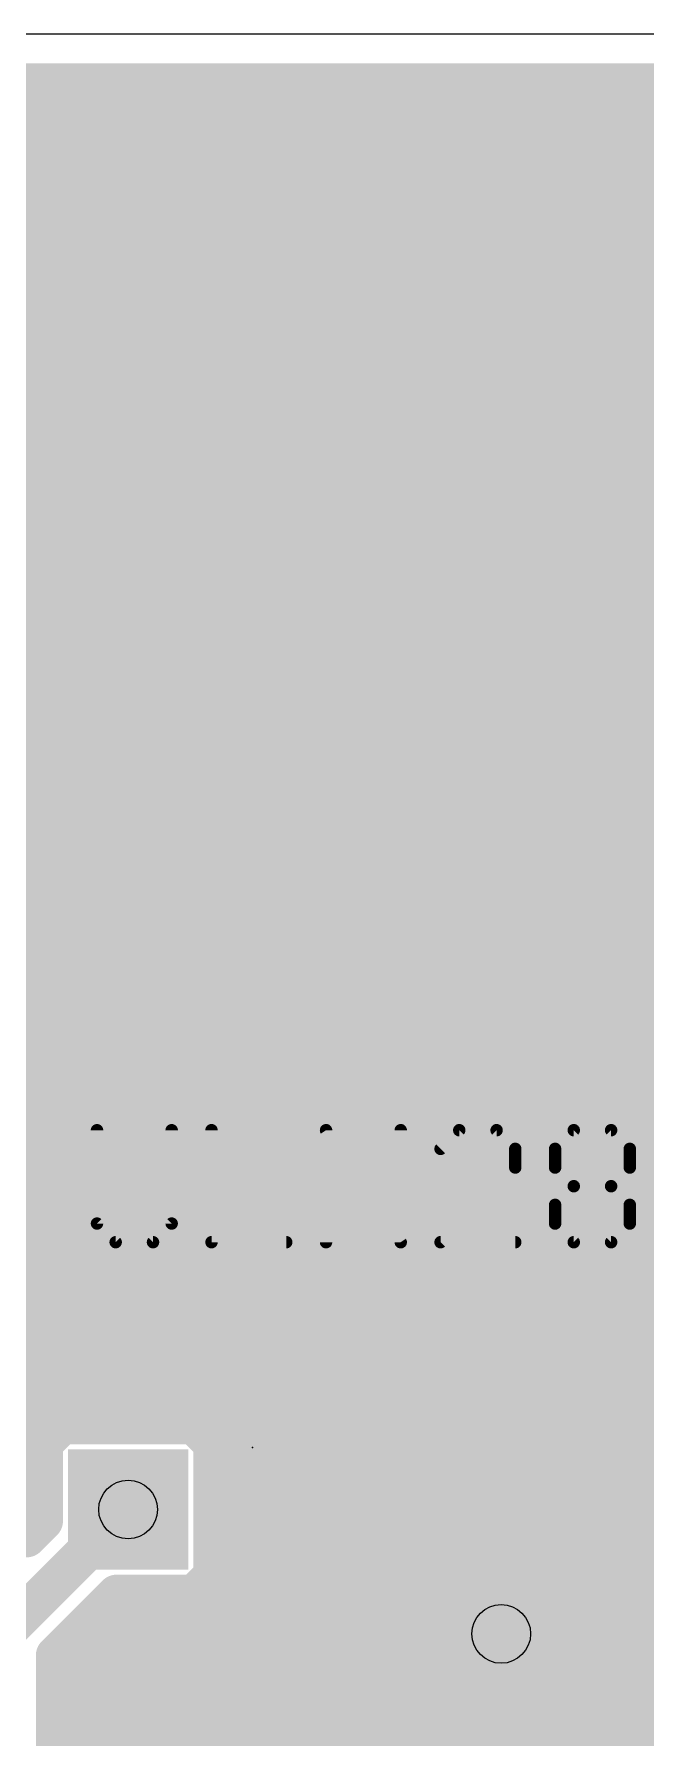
# Model space of a CAD drawing. Extents: x -4.6 to 54.3, y -4.7 to 51.3.
# Drawn here: x 33.97 to 40.21, y 33.86 to 51.27 of the extents above; entities that cross this region are included whole.
import ezdxf

# ---------------------------------------------------------------- set-up
doc = ezdxf.new("R2010")
doc.units = 0
for name, color, linetype in [('1', 22, 'CONTINUOUS'), ('16', 175, 'CONTINUOUS'), ('18', 82, 'CONTINUOUS'), ('20', 7, 'CONTINUOUS'), ('21', 253, 'CONTINUOUS'), ('23', 7, 'CONTINUOUS'), ('27', 253, 'CONTINUOUS'), ('30', 253, 'CONTINUOUS'), ('31', 253, 'CONTINUOUS'), ('44', 253, 'CONTINUOUS')]:
    doc.layers.add(name, color=color, linetype=linetype)

# ---------------------------------------------------------------- blocks, each defined once
blk = doc.blocks.new('RECT')
blk.add_solid([(-0.5, -0.5), (0.5, -0.5), (-0.5, 0.5), (0.5, 0.5)])
blk = doc.blocks.new('SQUAREV')
blk.add_solid([(-0.5, -0.5), (0.5, -0.5), (-0.5, 0.5), (0.5, 0.5)])

msp = doc.modelspace()

# ---------------------------------------------------------------- linework, layer by layer
at = {"layer": '1', "const_width": 0.4064}
for points in [[(0.635, 50.7618), (51.435, 50.7618)], [(39.5901, 50.6964), (8.6699, 50.6964)], [(40.2251, 50.0614), (39.5901, 50.6964)], [(39.8929, 50.3936), (51.435, 50.3936)], [(8.89, 50.165), (39.37, 50.165)], [(39.37, 50.165), (40.005, 49.53)], [(40.5364, 49.7501), (40.2251, 50.0614)], [(40.2993, 49.9872), (41.9271, 49.9872)], [(11.43, 49.53), (38.1, 49.53)], [(38.1, 49.53), (38.735, 48.895)], [(40.005, 49.53), (40.005, 41.8592)], [(13.97, 48.895), (36.83, 48.895)], [(36.83, 48.895), (37.465, 48.26)], [(38.735, 48.895), (38.735, 41.8592)], [(16.51, 48.26), (35.56, 48.26)], [(35.56, 48.26), (36.195, 47.625)], [(37.465, 48.26), (37.465, 41.8592)], [(19.05, 47.625), (34.29, 47.625)], [(34.29, 47.625), (34.925, 46.99)], [(36.195, 47.625), (36.195, 41.8592)], [(34.925, 46.99), (34.925, 41.8592)], [(34.1211, 40.515), (34.29, 40.6839)], [(34.2461, 40.64), (34.3339, 40.64)], [(34.29, 40.6839), (34.4589, 40.515)], [(35.3911, 40.515), (35.56, 40.6839)], [(35.5161, 40.64), (35.6039, 40.64)], [(35.56, 40.6839), (35.7289, 40.515)], [(36.6611, 40.515), (36.83, 40.6839)], [(36.7861, 40.64), (36.8739, 40.64)], [(36.83, 40.6839), (36.9989, 40.515)], [(37.9311, 40.515), (38.1, 40.6839)], [(38.0561, 40.64), (38.1439, 40.64)], [(38.1, 40.6839), (38.2689, 40.515)], [(39.2011, 40.515), (39.37, 40.6839)], [(39.3261, 40.64), (39.4139, 40.64)], [(39.37, 40.6839), (39.5389, 40.515)], [(33.1889, 40.515), (34.1211, 40.515)], [(34.4589, 40.515), (35.3911, 40.515)], [(35.7289, 40.515), (36.6611, 40.515)], [(36.9989, 40.515), (37.9311, 40.515)], [(38.2689, 40.515), (39.2011, 40.515)], [(39.5389, 40.515), (40.4711, 40.515)], [(32.7301, 40.2336), (43.2518, 40.2336)], [(32.3237, 39.8272), (43.2518, 39.8272)], [(31.9173, 39.4208), (46.1518, 39.4208)], [(31.5109, 39.0144), (43.2518, 39.0144)], [(40.8601, 38.6314), (29.6249, 38.6314)], [(29.845, 38.1), (40.64, 38.1)], [(30.0651, 37.5686), (40.4199, 37.5686)], [(30.0564, 37.3888), (40.5997, 37.3888)], [(33.8882, 36.8709), (33.6959, 37.0632)], [(34.2491, 37.0632), (34.0568, 36.8709)], [(35.6009, 37.0632), (34.2491, 37.0632)], [(35.7932, 36.8709), (35.6009, 37.0632)], [(33.7767, 36.9824), (34.1683, 36.9824)], [(33.8882, 35.9097), (33.8882, 36.8709)], [(34.0568, 36.8709), (34.0568, 36.0783)], [(35.6817, 36.9824), (40.7436, 36.9824)], [(35.7932, 35.5191), (35.7932, 36.8709)], [(33.8882, 36.576), (34.0568, 36.576)], [(35.7932, 36.576), (40.7436, 36.576)], [(34.925, 36.195), (33.655, 34.925)], [(33.8882, 36.1696), (34.0568, 36.1696)], [(35.7932, 36.1696), (40.7436, 36.1696)], [(34.0568, 36.0783), (33.8882, 35.9097)], [(35.7932, 35.7632), (40.7436, 35.7632)], [(35.6009, 35.3268), (35.7932, 35.5191)], [(34.1864, 34.7049), (34.8083, 35.3268)], [(34.8083, 35.3268), (35.6009, 35.3268)], [(35.6309, 35.3568), (40.7436, 35.3568)], [(34.4319, 34.9504), (40.7436, 34.9504)], [(34.1864, 33.0797), (34.1864, 34.7049)], [(34.1864, 34.544), (40.7436, 34.544)], [(34.1864, 34.1376), (40.7436, 34.1376)], [(34.1864, 33.7312), (41.0823, 33.7312)]]:
    msp.add_lwpolyline(points, dxfattribs=at)
at = {"layer": '1', "const_width": 0.2032}
for points in [[(39.662, 50.7682, 1), (39.5183, 50.6246)], [(39.5901, 50.5948, 1), (39.5901, 50.798)], [(39.8929, 50.4952, 1), (39.8929, 50.292)], [(39.4418, 50.2368, 1), (39.2982, 50.0932)], [(39.37, 50.0634, 1), (39.37, 50.2666)], [(40.297, 50.1332, 1), (40.1533, 49.9896)], [(40.1533, 49.9896, 1), (40.297, 50.1332)], [(40.2993, 50.0888, 1), (40.2993, 49.8856)], [(38.1718, 49.6018, 1), (38.0282, 49.4582)], [(38.1, 49.4284, 1), (38.1, 49.6316)], [(40.1066, 49.53, 1), (39.9034, 49.53)], [(39.9332, 49.4582, 1), (40.0768, 49.6018)], [(36.9018, 48.9668, 1), (36.7582, 48.8232)], [(36.83, 48.7934, 1), (36.83, 48.9966)], [(38.8366, 48.895, 1), (38.6334, 48.895)], [(38.6632, 48.8232, 1), (38.8068, 48.9668)], [(35.6318, 48.3318, 1), (35.4882, 48.1882)], [(35.56, 48.1584, 1), (35.56, 48.3616)], [(37.5666, 48.26, 1), (37.3634, 48.26)], [(37.3932, 48.1882, 1), (37.5368, 48.3318)], [(34.3618, 47.6968, 1), (34.2182, 47.5532)], [(34.29, 47.5234, 1), (34.29, 47.7266)], [(36.2966, 47.625, 1), (36.0934, 47.625)], [(36.1232, 47.5532, 1), (36.2668, 47.6968)], [(35.0266, 46.99, 1), (34.8234, 46.99)], [(34.8532, 46.9182, 1), (34.9968, 47.0618)], [(34.8234, 41.8592, 1), (35.0266, 41.8592)], [(36.0934, 41.8592, 1), (36.2966, 41.8592)], [(37.3634, 41.8592, 1), (37.5666, 41.8592)], [(38.6334, 41.8592, 1), (38.8366, 41.8592)], [(39.9034, 41.8592, 1), (40.1066, 41.8592)], [(34.2461, 40.7416, 1), (34.2461, 40.5384)], [(34.3618, 40.7557, 1), (34.2182, 40.612)], [(34.3618, 40.612, 1), (34.2182, 40.7557)], [(34.3339, 40.5384, 1), (34.3339, 40.7416)], [(35.5161, 40.7416, 1), (35.5161, 40.5384)], [(35.6318, 40.7557, 1), (35.4882, 40.612)], [(35.6318, 40.612, 1), (35.4882, 40.7557)], [(35.6039, 40.5384, 1), (35.6039, 40.7416)], [(36.7861, 40.7416, 1), (36.7861, 40.5384)], [(36.9018, 40.7557, 1), (36.7582, 40.612)], [(36.9018, 40.612, 1), (36.7582, 40.7557)], [(36.8739, 40.5384, 1), (36.8739, 40.7416)], [(38.0561, 40.7416, 1), (38.0561, 40.5384)], [(38.1718, 40.7557, 1), (38.0282, 40.612)], [(38.1718, 40.612, 1), (38.0282, 40.7557)], [(38.1439, 40.5384, 1), (38.1439, 40.7416)], [(39.3261, 40.7416, 1), (39.3261, 40.5384)], [(39.4418, 40.7557, 1), (39.2982, 40.612)], [(39.4418, 40.612, 1), (39.2982, 40.7557)], [(39.4139, 40.5384, 1), (39.4139, 40.7416)], [(34.0493, 40.5868, 1), (34.193, 40.4432)], [(34.1211, 40.4134, 1), (34.1211, 40.6166)], [(34.4589, 40.6166, 1), (34.4589, 40.4134)], [(34.387, 40.4432, 1), (34.5307, 40.5868)], [(35.3193, 40.5868, 1), (35.463, 40.4432)], [(35.3911, 40.4134, 1), (35.3911, 40.6166)], [(35.7289, 40.6166, 1), (35.7289, 40.4134)], [(35.657, 40.4432, 1), (35.8007, 40.5868)], [(36.5893, 40.5868, 1), (36.733, 40.4432)], [(36.6611, 40.4134, 1), (36.6611, 40.6166)], [(36.9989, 40.6166, 1), (36.9989, 40.4134)], [(36.927, 40.4432, 1), (37.0707, 40.5868)], [(37.8593, 40.5868, 1), (38.003, 40.4432)], [(37.9311, 40.4134, 1), (37.9311, 40.6166)], [(38.2689, 40.6166, 1), (38.2689, 40.4134)], [(38.197, 40.4432, 1), (38.3407, 40.5868)], [(39.1293, 40.5868, 1), (39.273, 40.4432)], [(39.2011, 40.4134, 1), (39.2011, 40.6166)], [(39.5389, 40.6166, 1), (39.5389, 40.4134)], [(39.467, 40.4432, 1), (39.6107, 40.5868)], [(34.2491, 37.1648, 1), (34.2491, 36.9616)], [(34.3209, 36.9914, 1), (34.1772, 37.135)], [(35.6728, 37.135, 1), (35.5291, 36.9914)], [(35.6009, 36.9616, 1), (35.6009, 37.1648)], [(33.9898, 36.8709, 1), (33.7866, 36.8709)], [(34.1584, 36.8709, 1), (33.9552, 36.8709)], [(34.1683, 36.8808, 1), (34.1683, 37.084)], [(35.6817, 37.084, 1), (35.6817, 36.8808)], [(35.8948, 36.8709, 1), (35.6916, 36.8709)], [(33.8164, 36.7991, 1), (33.96, 36.9428)], [(33.985, 36.9428, 1), (34.1286, 36.7991)], [(35.7214, 36.7991, 1), (35.865, 36.9428)], [(33.8882, 36.6776, 1), (33.8882, 36.4744)], [(34.0568, 36.4744, 1), (34.0568, 36.6776)], [(35.7932, 36.6776, 1), (35.7932, 36.4744)], [(33.8882, 36.2712, 1), (33.8882, 36.068)], [(34.0568, 36.068, 1), (34.0568, 36.2712)], [(34.9968, 36.1232, 1), (34.8532, 36.2668)], [(35.7932, 36.2712, 1), (35.7932, 36.068)], [(34.1286, 36.0065, 1), (33.985, 36.1502)], [(33.8164, 35.9815, 1), (33.96, 35.8379)], [(33.9552, 36.0783, 1), (34.1584, 36.0783)], [(33.7866, 35.9097, 1), (33.9898, 35.9097)], [(35.7932, 35.8648, 1), (35.7932, 35.6616)], [(35.865, 35.4472, 1), (35.7214, 35.5909)], [(34.8083, 35.4284, 1), (34.8083, 35.2252)], [(34.8802, 35.255, 1), (34.7365, 35.3986)], [(35.6309, 35.4584, 1), (35.6309, 35.2552)], [(35.6009, 35.2252, 1), (35.6009, 35.4284)], [(35.6916, 35.5191, 1), (35.8948, 35.5191)], [(35.5291, 35.3986, 1), (35.6728, 35.255)], [(34.4319, 35.052, 1), (34.4319, 34.8488)], [(34.288, 34.7049, 1), (34.0848, 34.7049)], [(34.1146, 34.7767, 1), (34.2582, 34.633)], [(34.1864, 34.6456, 1), (34.1864, 34.4424)], [(34.1864, 34.2392, 1), (34.1864, 34.036)], [(34.1864, 33.8328, 1), (34.1864, 33.6296)]]:
    msp.add_lwpolyline(points, format="xyb", dxfattribs=at)
at = {"layer": '16', "const_width": 0.4064}
for points in [[(0.635, 50.7618), (51.435, 50.7618)], [(0.635, 50.3936), (51.435, 50.3936)], [(0.635, 49.9872), (51.435, 49.9872)], [(0.635, 49.5808), (51.435, 49.5808)], [(0.635, 49.1744), (51.435, 49.1744)], [(0.635, 48.768), (51.435, 48.768)], [(0.635, 48.3616), (51.435, 48.3616)], [(0.635, 47.9552), (51.435, 47.9552)], [(0.635, 47.5488), (51.435, 47.5488)], [(0.635, 47.1424), (51.435, 47.1424)], [(26.4731, 46.736), (51.435, 46.736)], [(26.8795, 46.3296), (51.435, 46.3296)], [(27.0632, 45.9232), (51.435, 45.9232)], [(27.0632, 45.5168), (51.435, 45.5168)], [(26.8795, 45.1104), (51.435, 45.1104)], [(26.4731, 44.704), (51.435, 44.704)], [(0.635, 44.2976), (51.435, 44.2976)], [(26.7779, 43.8912), (51.435, 43.8912)], [(27.0632, 43.4848), (51.435, 43.4848)], [(27.0632, 43.0784), (51.435, 43.0784)], [(26.9811, 42.672), (51.435, 42.672)], [(26.5747, 42.2656), (51.435, 42.2656)], [(0.635, 41.8592), (51.435, 41.8592)], [(0.635, 41.4528), (51.435, 41.4528)], [(0.635, 41.0464), (51.435, 41.0464)], [(0.635, 40.64), (51.435, 40.64)], [(0.635, 40.2336), (51.435, 40.2336)], [(0.635, 39.8272), (51.435, 39.8272)], [(0.635, 39.4208), (51.435, 39.4208)], [(0.635, 39.0144), (51.435, 39.0144)], [(0.635, 38.608), (51.435, 38.608)], [(0.635, 38.2016), (51.435, 38.2016)], [(0.635, 37.7952), (51.435, 37.7952)], [(0.635, 37.3888), (51.435, 37.3888)], [(33.8882, 36.8709), (33.6959, 37.0632)], [(34.2491, 37.0632), (34.0568, 36.8709)], [(35.6009, 37.0632), (34.2491, 37.0632)], [(35.7932, 36.8709), (35.6009, 37.0632)], [(33.7767, 36.9824), (34.1683, 36.9824)], [(33.8882, 35.9097), (33.8882, 36.8709)], [(34.0568, 36.8709), (34.0568, 36.0783)], [(35.6817, 36.9824), (51.435, 36.9824)], [(35.7932, 35.5191), (35.7932, 36.8709)], [(33.8882, 36.576), (34.0568, 36.576)], [(35.7932, 36.576), (51.435, 36.576)], [(33.655, 34.925), (34.925, 36.195)], [(33.8882, 36.1696), (34.0568, 36.1696)], [(35.7932, 36.1696), (51.435, 36.1696)], [(34.0568, 36.0783), (33.8882, 35.9097)], [(35.7932, 35.7632), (51.435, 35.7632)], [(35.6009, 35.3268), (35.7932, 35.5191)], [(34.1864, 34.7049), (34.8083, 35.3268)], [(34.8083, 35.3268), (35.6009, 35.3268)], [(35.6309, 35.3568), (51.435, 35.3568)], [(34.4319, 34.9504), (51.435, 34.9504)], [(34.1864, 25.6332), (34.1864, 34.7049)], [(34.1864, 34.544), (51.435, 34.544)], [(34.1864, 34.1376), (51.435, 34.1376)], [(34.1864, 33.7312), (51.435, 33.7312)]]:
    msp.add_lwpolyline(points, dxfattribs=at)
at = {"layer": '16', "const_width": 0.2032}
for points in [[(34.2491, 37.1648, 1), (34.2491, 36.9616)], [(34.3209, 36.9914, 1), (34.1772, 37.135)], [(35.6728, 37.135, 1), (35.5291, 36.9914)], [(35.6009, 36.9616, 1), (35.6009, 37.1648)], [(33.9898, 36.8709, 1), (33.7866, 36.8709)], [(34.1584, 36.8709, 1), (33.9552, 36.8709)], [(34.1683, 36.8808, 1), (34.1683, 37.084)], [(35.6817, 37.084, 1), (35.6817, 36.8808)], [(35.8948, 36.8709, 1), (35.6916, 36.8709)], [(33.8164, 36.7991, 1), (33.96, 36.9428)], [(33.985, 36.9428, 1), (34.1286, 36.7991)], [(35.7214, 36.7991, 1), (35.865, 36.9428)], [(33.8882, 36.6776, 1), (33.8882, 36.4744)], [(34.0568, 36.4744, 1), (34.0568, 36.6776)], [(35.7932, 36.6776, 1), (35.7932, 36.4744)], [(33.8882, 36.2712, 1), (33.8882, 36.068)], [(34.0568, 36.068, 1), (34.0568, 36.2712)], [(34.9968, 36.1232, 1), (34.8532, 36.2668)], [(35.7932, 36.2712, 1), (35.7932, 36.068)], [(34.1286, 36.0065, 1), (33.985, 36.1502)], [(33.8164, 35.9815, 1), (33.96, 35.8379)], [(33.9552, 36.0783, 1), (34.1584, 36.0783)], [(33.7866, 35.9097, 1), (33.9898, 35.9097)], [(35.7932, 35.8648, 1), (35.7932, 35.6616)], [(35.865, 35.4472, 1), (35.7214, 35.5909)], [(34.8083, 35.4284, 1), (34.8083, 35.2252)], [(34.8802, 35.255, 1), (34.7365, 35.3986)], [(35.6309, 35.4584, 1), (35.6309, 35.2552)], [(35.6009, 35.2252, 1), (35.6009, 35.4284)], [(35.6916, 35.5191, 1), (35.8948, 35.5191)], [(35.5291, 35.3986, 1), (35.6728, 35.255)], [(34.4319, 35.052, 1), (34.4319, 34.8488)], [(34.288, 34.7049, 1), (34.0848, 34.7049)], [(34.1146, 34.7767, 1), (34.2582, 34.633)], [(34.1864, 34.6456, 1), (34.1864, 34.4424)], [(34.1864, 34.2392, 1), (34.1864, 34.036)], [(34.1864, 33.8328, 1), (34.1864, 33.6296)]]:
    msp.add_lwpolyline(points, format="xyb", dxfattribs=at)
at = {"layer": '20'}
msp.add_line((52.03, 51.265), (0, 51.265), dxfattribs=at)
at = {"layer": '21', "const_width": 0.1524}
msp.add_lwpolyline([(41.6814, 40.5638), (30.7086, 40.5638)], dxfattribs=at)
at = {"layer": '23'}
msp.add_point((36.195, 36.83), dxfattribs=at)
at = {"layer": '27', "const_width": 0.0635}
for points in [[(34.6393, 40.0695, 1), (34.5757, 40.0695)], [(35.4019, 40.0695, 1), (35.3384, 40.0695)], [(35.8086, 40.0695, 1), (35.7451, 40.0695)], [(36.978, 40.0695, 1), (36.9145, 40.0695)], [(36.9727, 40.0871, 1), (36.9199, 40.0519)], [(37.7407, 40.0695, 1), (37.6772, 40.0695)], [(38.3064, 40.1012, 1), (38.3064, 40.0377)], [(38.3288, 40.047, 1), (38.2839, 40.0919)], [(38.7101, 40.0919, 1), (38.6652, 40.047)], [(38.6877, 40.0377, 1), (38.6877, 40.1012)], [(39.4758, 40.1012, 1), (39.4758, 40.0377)], [(39.4982, 40.047, 1), (39.4533, 40.0919)], [(39.8795, 40.0919, 1), (39.8346, 40.047)], [(39.8571, 40.0377, 1), (39.8571, 40.1012)], [(38.0932, 39.9013, 1), (38.1381, 39.8564)], [(38.9101, 39.8788, 1), (38.8466, 39.8788)], [(38.8559, 39.8564, 1), (38.9008, 39.9013)], [(39.3168, 39.8788, 1), (39.2533, 39.8788)], [(39.2626, 39.9013, 1), (39.3075, 39.8564)], [(40.0795, 39.8788, 1), (40.016, 39.8788)], [(40.0253, 39.8564, 1), (40.0702, 39.9013)], [(38.8466, 39.6882, 1), (38.9101, 39.6882)], [(38.9008, 39.6657, 1), (38.8559, 39.7106)], [(39.2533, 39.6882, 1), (39.3168, 39.6882)], [(39.3075, 39.7106, 1), (39.2626, 39.6657)], [(40.016, 39.6882, 1), (40.0795, 39.6882)], [(40.0702, 39.6657, 1), (40.0253, 39.7106)], [(39.4758, 39.5292, 1), (39.4758, 39.4657)], [(39.4982, 39.475, 1), (39.4533, 39.5199)], [(39.4533, 39.475, 1), (39.4982, 39.5199)], [(39.8795, 39.5199, 1), (39.8346, 39.475)], [(39.8346, 39.5199, 1), (39.8795, 39.475)], [(39.8571, 39.4657, 1), (39.8571, 39.5292)], [(39.3168, 39.3068, 1), (39.2533, 39.3068)], [(39.2626, 39.3293, 1), (39.3075, 39.2844)], [(40.0795, 39.3068, 1), (40.016, 39.3068)], [(40.0253, 39.2844, 1), (40.0702, 39.3293)], [(34.63, 39.1386, 1), (34.585, 39.0937)], [(35.3926, 39.0937, 1), (35.3477, 39.1386)], [(39.3075, 39.1386, 1), (39.2626, 39.0937)], [(40.0702, 39.0937, 1), (40.0253, 39.1386)], [(34.5757, 39.1162, 1), (34.6393, 39.1162)], [(34.7982, 38.9573, 1), (34.7982, 38.8937)], [(35.1795, 38.8937, 1), (35.1795, 38.9573)], [(35.3384, 39.1162, 1), (35.4019, 39.1162)], [(35.7769, 38.9573, 1), (35.7769, 38.8937)], [(36.5395, 38.8937, 1), (36.5395, 38.9573)], [(38.1157, 38.9573, 1), (38.1157, 38.8937)], [(38.8783, 38.8937, 1), (38.8783, 38.9573)], [(39.2533, 39.1162, 1), (39.3168, 39.1162)], [(39.4758, 38.9573, 1), (39.4758, 38.8937)], [(39.8571, 38.8937, 1), (39.8571, 38.9573)], [(40.016, 39.1162, 1), (40.0795, 39.1162)], [(34.7757, 38.903, 1), (34.8206, 38.948)], [(35.157, 38.948, 1), (35.2019, 38.903)], [(35.7451, 38.9255, 1), (35.8086, 38.9255)], [(36.9145, 38.9255, 1), (36.978, 38.9255)], [(37.6772, 38.9255, 1), (37.7407, 38.9255)], [(37.6825, 38.9079, 1), (37.7354, 38.9431)], [(38.0932, 38.948, 1), (38.1381, 38.903)], [(39.4533, 38.903, 1), (39.4982, 38.948)], [(39.8346, 38.948, 1), (39.8795, 38.903)]]:
    msp.add_lwpolyline(points, format="xyb", dxfattribs=at)
at = {"layer": '27', "const_width": 0.127}
for points in [[(34.6075, 40.0695), (34.6075, 39.1162)], [(35.3702, 39.1162), (35.3702, 40.0695)], [(35.7769, 40.0695), (35.7769, 38.9255)], [(36.9463, 38.9255), (36.9463, 40.0695)], [(36.9463, 40.0695), (37.7089, 38.9255)], [(37.7089, 38.9255), (37.7089, 40.0695)], [(38.3064, 40.0695), (38.1157, 39.8788)], [(38.6877, 40.0695), (38.3064, 40.0695)], [(38.8783, 39.8788), (38.6877, 40.0695)], [(39.2851, 39.8788), (39.4758, 40.0695)], [(39.4758, 40.0695), (39.8571, 40.0695)], [(39.8571, 40.0695), (40.0477, 39.8788)], [(38.8783, 39.6882), (38.8783, 39.8788)], [(39.2851, 39.6882), (39.2851, 39.8788)], [(40.0477, 39.8788), (40.0477, 39.6882)], [(38.1157, 38.9255), (38.8783, 39.6882)], [(39.4758, 39.4975), (39.2851, 39.6882)], [(40.0477, 39.6882), (39.8571, 39.4975)], [(39.2851, 39.3068), (39.4758, 39.4975)], [(39.4758, 39.4975), (39.8571, 39.4975)], [(39.8571, 39.4975), (40.0477, 39.3068)], [(39.2851, 39.1162), (39.2851, 39.3068)], [(40.0477, 39.3068), (40.0477, 39.1162)], [(34.6075, 39.1162), (34.7982, 38.9255)], [(35.1795, 38.9255), (35.3702, 39.1162)], [(39.4758, 38.9255), (39.2851, 39.1162)], [(40.0477, 39.1162), (39.8571, 38.9255)], [(34.7982, 38.9255), (35.1795, 38.9255)], [(35.7769, 38.9255), (36.5395, 38.9255)], [(38.8783, 38.9255), (38.1157, 38.9255)], [(39.8571, 38.9255), (39.4758, 38.9255)]]:
    msp.add_lwpolyline(points, dxfattribs=at)
at = {"layer": '44'}
for centre in [(34.925, 36.195), (38.735, 34.925)]:
    msp.add_circle(centre, 0.3, dxfattribs=at)

# ---------------------------------------------------------------- block references
at = {"layer": '1', "xscale": 0.6604, "yscale": 2.032}
for p in [(33.655, 41.8592), (34.925, 41.8592), (36.195, 41.8592), (37.465, 41.8592), (38.735, 41.8592), (40.005, 41.8592)]:
    msp.add_blockref('RECT', p, dxfattribs=at)
at = {"layer": '18', "xscale": 1.08, "yscale": 1.08}
for p in [(34.925, 36.195), (34.925, 36.195), (38.735, 34.925), (38.735, 34.925)]:
    msp.add_blockref('SQUAREV', p, dxfattribs=at)
at = {"layer": '21', "xscale": 0.508, "yscale": 0.127}
for p in [(34.925, 40.6273), (36.195, 40.6273), (37.465, 40.6273), (38.735, 40.6273), (40.005, 40.6273)]:
    msp.add_blockref('RECT', p, dxfattribs=at)
at = {"layer": '30', "xscale": 1.23, "yscale": 1.23}
for p in [(34.925, 36.195), (38.735, 34.925)]:
    msp.add_blockref('SQUAREV', p, dxfattribs=at)
at = {"layer": '31', "xscale": 0.6604, "yscale": 2.032}
for p in [(33.655, 41.8592), (34.925, 41.8592), (36.195, 41.8592), (37.465, 41.8592), (38.735, 41.8592), (40.005, 41.8592)]:
    msp.add_blockref('RECT', p, dxfattribs=at)

doc.saveas('drawing.dxf')
